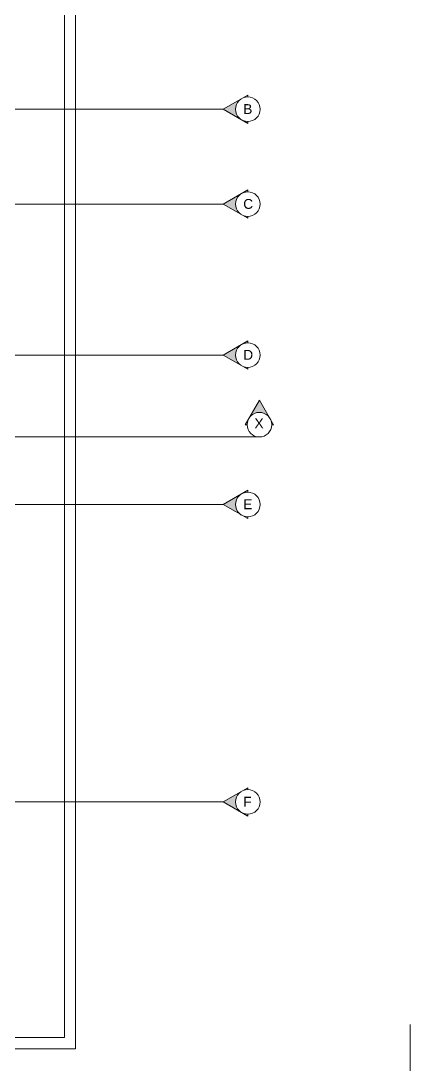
# Model space of a CAD drawing. Header units: millimetres. Extents: x -425671 to 598394, y -194194 to 343585.
# Drawn here: x 58926 to 66838, y 100297 to 121538 of the extents above; entities that cross this region are included whole.
import ezdxf

# ---------------------------------------------------------------- set-up
doc = ezdxf.new("R2010")
doc.units = ezdxf.units.MM
doc.linetypes.add('ACAD_ISO10W100', pattern=[18, 12, -3, 0, -3])
for name, color, linetype, lineweight in [('C TEXT', 30, 'Continuous', 13), ('Centre line', 30, 'Continuous', 9), ('Hidden', 250, 'Continuous', 5)]:
    doc.layers.add(name, color=color, linetype=linetype, lineweight=lineweight)
doc.styles.get("Standard").update_dxf_attribs({"font": 'arial.ttf'})

# ---------------------------------------------------------------- blocks, each defined once
blk = doc.blocks.new('CC')
at = {"layer": 'C TEXT', "linetype": 'Continuous', "ltscale": 500}
h = blk.add_hatch(color=253, dxfattribs=at)
h.dxf.hatch_style = 1
edge = h.paths.add_edge_path()
edge.add_arc((2471483781, 936793033), 250, 180, 240)
edge.add_line((2471483656, 936792817), (2471483281, 936793033))
edge.add_line((2471483281, 936793033), (2471483656, 936793250))
edge.add_arc((2471483781, 936793033), 250, 120, 180)
h = blk.add_hatch(color=253, dxfattribs=at)
h.dxf.hatch_style = 1
h.paths.add_polyline_path([(2471483781, 936792745), (2471483781, 936792783, -0.131652), (2471483656, 936792817)])
h.paths.add_polyline_path([(2471483781, 936793322), (2471483656, 936793250, -0.131652), (2471483781, 936793283)])
for points in [[(2471483281, 936793033), (2471483781, 936793322)], [(2471483781, 936793283), (2471483781, 936793322)], [(2471483281, 936793033), (2471483781, 936792745)], [(2471483781, 936792745), (2471483781, 936792783)]]:
    blk.add_lwpolyline(points, dxfattribs=at)
blk.add_circle((2471483781, 936793033), 250, dxfattribs=at)

msp = doc.modelspace()

# ---------------------------------------------------------------- linework, layer by layer
at = {"layer": 'Centre line', "linetype": 'ACAD_ISO10W100', "ltscale": 0.6}
for p, q in [((37039.03, 119741.016), (63039.03, 119741.016)), ((37039.03, 117811.016), (63039.03, 117811.016)), ((37039.03, 114741.016), (63039.03, 114741.016)), ((37039.03, 111701.016), (63039.03, 111701.016)), ((37039.03, 105651.005), (63039.03, 105651.005))]:
    msp.add_line(p, q, dxfattribs=at)
msp.add_lwpolyline([(63775.22, 113074.242), (57278.523, 113074.242), (57278.523, 112484.709), (49359.352, 112484.709), (49359.352, 113156.714), (36289.859, 113156.714)], dxfattribs=at)
at = {"layer": 'Hidden'}
msp.add_line((66838.355, 101126.016), (66838.355, 88626.016), dxfattribs=at)
for points in [[(40039.03, 104586.016), (40039.03, 126626.016), (60039.03, 126626.016), (60039.03, 100626.016), (40039.03, 100626.016), (40039.03, 101086.016)], [(40269.03, 104586.016), (40269.03, 126396.016), (59809.03, 126396.016), (59809.03, 100856.016), (40269.03, 100856.016), (40269.03, 101086.016)]]:
    msp.add_lwpolyline(points, dxfattribs=at)

# ---------------------------------------------------------------- block references
at = {"layer": 'C TEXT', "linetype": 'Continuous'}
for p in [(-2471420241.769, -936673292.458), (-2471420241.769, -936675222.458), (-2471420241.769, -936678292.458), (-2471420241.769, -936681332.458), (-2471420241.769, -936687382.469)]:
    msp.add_blockref('CC', p, dxfattribs=at)
at = {"layer": 'Centre line', "linetype": 'Continuous', "rotation": 270}
msp.add_blockref('CC', (-936729258.254, 2471597104.995), dxfattribs=at)

# ---------------------------------------------------------------- texts
at = {"layer": 'C TEXT', "linetype": 'Continuous', "ltscale": 500, "char_height": 200, "attachment_point": 1}
for s, insert in [('B', (63445.786, 119844.42)), ('C ', (63445.786, 117914.42)), ('D', (63445.786, 114844.42)), ('E', (63445.786, 111804.42)), ('F', (63445.786, 105754.41))]:
    msp.add_mtext_dynamic_manual_height_columns(s, width=187.8802, gutter_width=12.5, heights=[0], dxfattribs=dict(at, insert=insert))
at = {"layer": 'Centre line', "linetype": 'Continuous', "ltscale": 500, "insert": (63674.109, 113451.26), "char_height": 200, "attachment_point": 1}
msp.add_mtext_dynamic_manual_height_columns('X', width=187.8802, gutter_width=12.5, heights=[0], dxfattribs=at)

doc.saveas('drawing.dxf')
